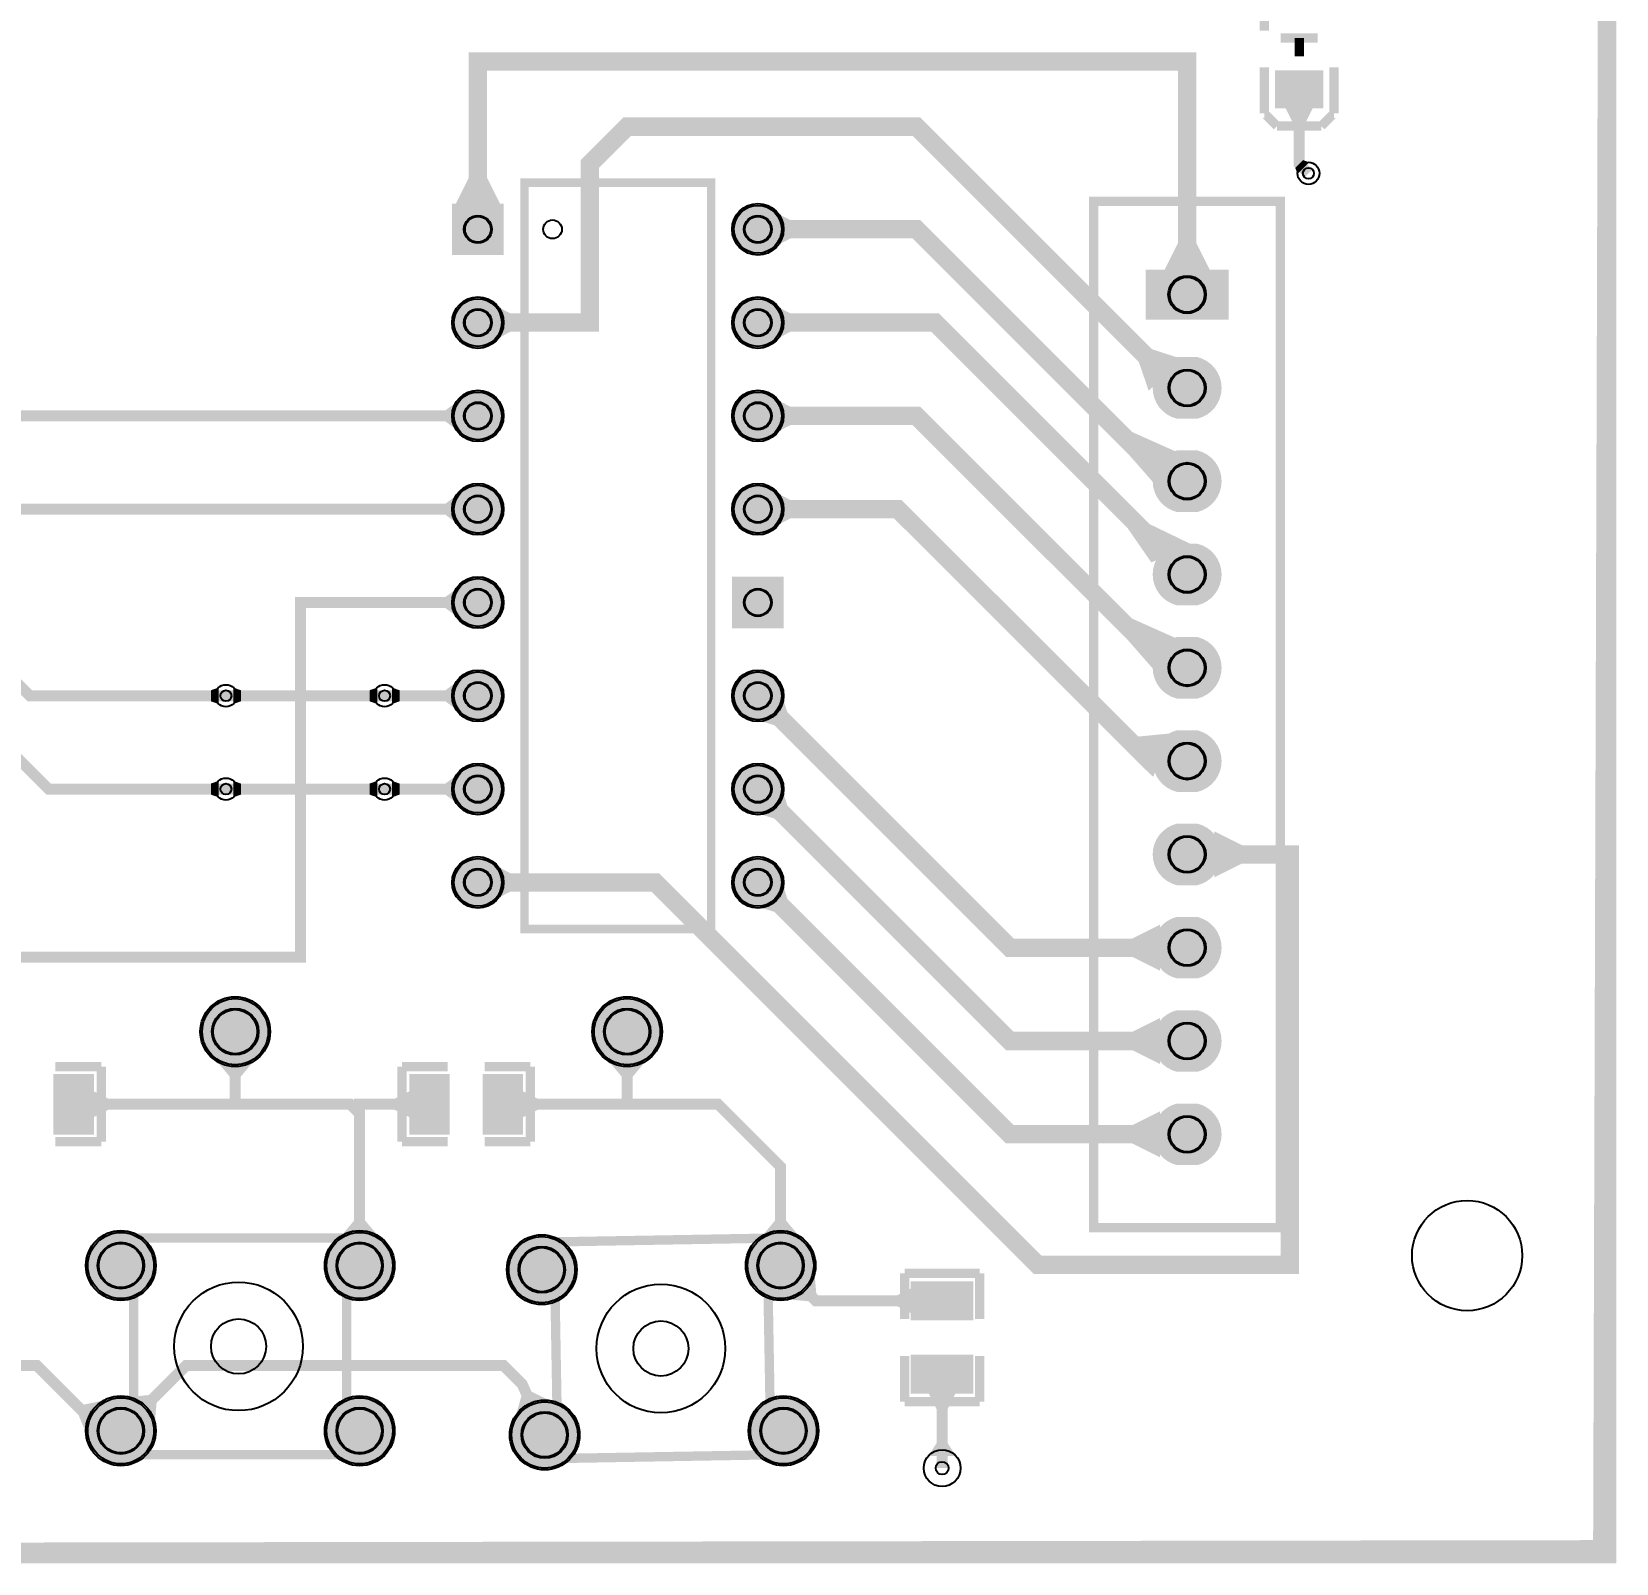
# Model space of a CAD drawing. Header units: millimetres. Extents: x 1 to 169, y 35 to 120.
# Drawn here: x 126.29 to 169.41, y 35.06 to 76.75 of the extents above; entities that cross this region are included whole.
import ezdxf

# ---------------------------------------------------------------- set-up
doc = ezdxf.new("R2010")
doc.units = ezdxf.units.MM
for name, color, linetype, true_color in [('BoardOutline', 7, 'Continuous', 0xff00ff), ('BottomLayer', 7, 'Continuous', 0x0000ff), ('BottomSolderLayer', 7, 'Continuous', 0xaa00ff), ('Document', 7, 'Continuous', 0xffffff), ('Hole', 7, 'Continuous', 0x000000), ('Multi-Layer', 7, 'Continuous', 0xc0c0c0), ('TopLayer', 7, 'Continuous', 0xff0000), ('TopPasterLayer', 7, 'Continuous', 0x808080), ('TopSilkLayer', 7, 'Continuous', 0xffff00), ('TopSolderLayer', 7, 'Continuous', 0x800080)]:
    doc.layers.add(name, color=color, linetype=linetype, true_color=true_color)

msp = doc.modelspace()

# ---------------------------------------------------------------- hatches: boundary and pattern name
at = {"layer": 'BottomLayer'}
for points in [[(131.77069342138688, 58.449116078232166), (131.77069342138688, 58.899118618237246), (131.98069342138686, 58.82411734823471), (131.98069342138686, 58.52411734823471)], [(135.69184150368304, 58.449116078232166), (135.69184150368304, 58.899118618237246), (135.48184150368306, 58.82411734823471), (135.48184150368306, 58.52411734823471)], [(131.77069342138688, 55.909110998222005), (131.77069342138688, 56.359113538227085), (131.98069342138686, 56.28411226822455), (131.98069342138686, 55.98411226822455)], [(135.69184150368304, 55.909110998222005), (135.69184150368304, 56.359113538227085), (135.48184150368306, 56.28411226822455), (135.48184150368306, 55.98411226822455)]]:
    msp.add_hatch(color=256, dxfattribs=at).paths.add_polyline_path(points)
at = {"layer": 'BottomSolderLayer'}
for points in [[(139.13139189156786, 72.07545700947483), (139.13139189156786, 70.6733364881122), (137.72927137020528, 70.6733364881122), (137.72927137020528, 72.07545700947483)], [(145.34949199898404, 71.3738887477775, 1), (146.75109220218445, 71.3738887477775, 1)], [(156.6031711691215, 68.9146126491946), (156.6031711691215, 70.27801396278676), (158.86518591647607, 70.27801396278676), (158.86518591647607, 68.9146126491946)], [(137.72947675895352, 68.83388366776734, 1), (139.13107696215394, 68.83388366776734, 1)], [(145.34949199898404, 68.83388366776734, 1), (146.75109220218445, 68.83388366776734, 1)], [(157.45488554952087, 66.21757683515368, -0.7853981633974483), (157.45488554952087, 67.89418338836678), (158.01374538774107, 67.89418338836678, -0.7853981633974483), (158.01374538774107, 66.21757683515368)], [(137.72947675895352, 66.29387858775718, 1), (139.13107696215394, 66.29387858775718, 1)], [(145.34949199898404, 66.29387858775718, 1), (146.75109220218445, 66.29387858775718, 1)], [(157.45488554952087, 63.67757175514352, -0.7853981633974483), (157.45488554952087, 65.35417830835662), (158.01374538774107, 65.35417830835662, -0.7853981633974483), (158.01374538774107, 63.67757175514352)], [(137.72947675895352, 63.75387350774702, 1), (139.13107696215394, 63.75387350774702, 1)], [(145.34949199898404, 63.75387350774702, 1), (146.75109220218445, 63.75387350774702, 1)], [(157.45488554952087, 61.13756667513336, -0.7853981633974483), (157.45488554952087, 62.81417322834646), (158.01374538774107, 62.81417322834646, -0.7853981633974483), (158.01374538774107, 61.13756667513336)], [(137.72947675895352, 61.21386842773686, 1), (139.13107696215394, 61.21386842773686, 1)], [(146.75140713159837, 61.91543668943419), (146.75140713159837, 60.513316168071555), (145.3492866102358, 60.513316168071555), (145.3492866102358, 61.91543668943419)], [(157.45488554952087, 58.597561595123196, -0.7853981633974483), (157.45488554952087, 60.2741681483363), (158.01374538774107, 60.2741681483363, -0.7853981633974483), (158.01374538774107, 58.597561595123196)], [(137.72947675895352, 58.67386334772671, 1), (139.13107696215394, 58.67386334772671, 1)], [(145.34949199898404, 58.67386334772671, 1), (146.75109220218445, 58.67386334772671, 1)], [(157.45488554952087, 56.057556515113035, -0.7853981633974483), (157.45488554952087, 57.73416306832614), (158.01374538774107, 57.73416306832614, -0.7853981633974483), (158.01374538774107, 56.057556515113035)], [(137.72947675895352, 56.13385826771655, 1), (139.13107696215394, 56.13385826771655, 1)], [(145.34949199898404, 56.13385826771655, 1), (146.75109220218445, 56.13385826771655, 1)], [(157.45488554952087, 53.51755143510288, -0.7853981633974483), (157.45488554952087, 55.194157988315986), (158.01374538774107, 55.194157988315986, -0.7853981633974483), (158.01374538774107, 53.51755143510288)], [(137.72947675895352, 53.59385318770639, 1), (139.13107696215394, 53.59385318770639, 1)], [(145.34949199898404, 53.59385318770639, 1), (146.75109220218445, 53.59385318770639, 1)], [(157.45488554952087, 50.97754635509272, -0.7853981633974483), (157.45488554952087, 52.654152908305825), (158.01374538774107, 52.654152908305825, -0.7853981633974483), (158.01374538774107, 50.97754635509272)], [(130.87546355092712, 49.530099060198125, 1), (132.77706375412754, 49.530099060198125, 1)], [(141.5434848869698, 49.530099060198125, 1), (143.4450850901702, 49.530099060198125, 1)], [(157.45488554952087, 48.43754127508256, -0.7853981633974483), (157.45488554952087, 50.114147828295664), (158.01374538774107, 50.114147828295664, -0.7853981633974483), (158.01374538774107, 48.43754127508256)], [(157.45488554952087, 45.8975361950724, -0.7853981633974483), (157.45488554952087, 47.5741427482855), (158.01374538774107, 47.5741427482855, -0.7853981633974483), (158.01374538774107, 45.8975361950724)], [(127.76294132588271, 43.16383032766066, 1), (129.66454152908312, 43.16383032766066, 1)], [(134.26281432562865, 43.16383032766066, 1), (136.16441452882907, 43.16383032766066, 1)], [(139.21963423926854, 43.04978409956821, 1), (141.12123444246896, 43.04978409956821, 1)], [(145.71849123698246, 43.16332232664466, 1), (147.62009144018288, 43.16332232664466, 1)], [(127.76294132588271, 38.663957327914666, 1), (129.66454152908312, 38.663957327914666, 1)], [(134.26281432562865, 38.663957327914666, 1), (136.16441452882907, 38.663957327914666, 1)], [(139.29812039624085, 38.55067310134621, 1), (141.19972059944126, 38.55067310134621, 1)], [(145.79697739395482, 38.663957327914666, 1), (147.69857759715524, 38.663957327914666, 1)]]:
    msp.add_hatch(color=256, dxfattribs=at).paths.add_polyline_path(points)
at = {"layer": 'Document'}
msp.add_hatch(color=256, dxfattribs=at).paths.add_polyline_path([(160.78232156464313, 74.68422656845314), (160.78232156464313, 75.68422656845314), (160.63233426466857, 75.68422656845314), (160.63233426466857, 74.68422656845314)])
at = {"layer": 'Multi-Layer'}
for points in [[(139.0805689611379, 72.0246380492761), (139.0805689611379, 70.72415544831091), (137.78008636017276, 70.72415544831091), (137.78008636017276, 72.0246380492761)], [(145.40029210058424, 71.3738887477775, 1), (146.70029210058425, 71.3738887477775, 1)], [(156.68516637033278, 68.9460756921514), (156.68516637033278, 70.24655829311659), (158.78321056642116, 70.24655829311659), (158.78321056642116, 68.9460756921514)], [(137.78027686055373, 68.83388366776734, 1), (139.08027686055374, 68.83388366776734, 1)], [(145.40029210058424, 68.83388366776734, 1), (146.70029210058425, 68.83388366776734, 1)], [(157.47181864363736, 66.26837693675388, -0.7853981633974483), (157.47181864363736, 67.84338328676658), (157.99681229362457, 67.84338328676658, -0.7853981633974483), (157.99681229362457, 66.26837693675388)], [(137.78027686055373, 66.29387858775718, 1), (139.08027686055374, 66.29387858775718, 1)], [(145.40029210058424, 66.29387858775718, 1), (146.70029210058425, 66.29387858775718, 1)], [(157.47181864363736, 63.72837185674372, -0.7853981633974483), (157.47181864363736, 65.30337820675642), (157.99681229362457, 65.30337820675642, -0.7853981633974483), (157.99681229362457, 63.72837185674372)], [(137.78027686055373, 63.75387350774702, 1), (139.08027686055374, 63.75387350774702, 1)], [(145.40029210058424, 63.75387350774702, 1), (146.70029210058425, 63.75387350774702, 1)], [(157.47181864363736, 61.18836677673356, -0.7853981633974483), (157.47181864363736, 62.76337312674626), (157.99681229362457, 62.76337312674626, -0.7853981633974483), (157.99681229362457, 61.18836677673356)], [(137.78027686055373, 61.21386842773686, 1), (139.08027686055374, 61.21386842773686, 1)], [(146.70058420116843, 61.86461772923547), (146.70058420116843, 60.564135128270266), (145.40010160020321, 60.564135128270266), (145.40010160020321, 61.86461772923547)], [(157.47181864363736, 58.6483616967234, -0.7853981633974483), (157.47181864363736, 60.2233680467361), (157.99681229362457, 60.2233680467361, -0.7853981633974483), (157.99681229362457, 58.6483616967234)], [(137.78027686055373, 58.67386334772671, 1), (139.08027686055374, 58.67386334772671, 1)], [(145.40029210058424, 58.67386334772671, 1), (146.70029210058425, 58.67386334772671, 1)], [(157.47181864363736, 56.10835661671324, -0.7853981633974483), (157.47181864363736, 57.68336296672594), (157.99681229362457, 57.68336296672594, -0.7853981633974483), (157.99681229362457, 56.10835661671324)], [(137.78027686055373, 56.13385826771655, 1), (139.08027686055374, 56.13385826771655, 1)], [(145.40029210058424, 56.13385826771655, 1), (146.70029210058425, 56.13385826771655, 1)], [(157.47181864363736, 53.568351536703084, -0.7853981633974483), (157.47181864363736, 55.14335788671578), (157.99681229362457, 55.14335788671578, -0.7853981633974483), (157.99681229362457, 53.568351536703084)], [(137.78027686055373, 53.59385318770639, 1), (139.08027686055374, 53.59385318770639, 1)], [(145.40029210058424, 53.59385318770639, 1), (146.70029210058425, 53.59385318770639, 1)], [(157.47181864363736, 51.02834645669292, -0.7853981633974483), (157.47181864363736, 52.60335280670562), (157.99681229362457, 52.60335280670562, -0.7853981633974483), (157.99681229362457, 51.02834645669292)], [(157.47181864363736, 48.48834137668276, -0.7853981633974483), (157.47181864363736, 50.06334772669546), (157.99681229362457, 50.06334772669546, -0.7853981633974483), (157.99681229362457, 48.48834137668276)], [(157.47181864363736, 45.9483362966726, -0.7853981633974483), (157.47181864363736, 47.5233426466853), (157.99681229362457, 47.5233426466853, -0.7853981633974483), (157.99681229362457, 45.9483362966726)], [(127.81374142748291, 43.16383032766066, 1), (129.61374142748292, 43.16383032766066, 1)], [(134.31361442722886, 43.16383032766066, 1), (136.11361442722887, 43.16383032766066, 1)], [(145.76929133858266, 43.16332232664466, 1), (147.56929133858267, 43.16332232664466, 1)], [(139.27043434086875, 43.04978409956821, 1), (141.07043434086876, 43.04978409956821, 1)], [(127.81374142748291, 38.663957327914666, 1), (129.61374142748292, 38.663957327914666, 1)], [(134.31361442722886, 38.663957327914666, 1), (136.11361442722887, 38.663957327914666, 1)], [(139.34892049784105, 38.55067310134621, 1), (141.14892049784106, 38.55067310134621, 1)], [(145.84777749555502, 38.663957327914666, 1), (147.64777749555503, 38.663957327914666, 1)]]:
    msp.add_hatch(color=256, dxfattribs=at).paths.add_polyline_path(points)
at = {"layer": 'TopLayer'}
for points in [[(161.40721361442726, 75.68409956819914), (161.40721361442726, 74.68409956819914), (160.15722631445263, 74.68409956819914), (160.15722631445263, 75.68409956819914)], [(161.15732283464573, 74.68409956819914), (160.40732283464567, 74.68409956819914), (160.6323215646432, 74.23409956819916), (160.9323215646431, 74.23409956819916)], [(161.0551079502159, 73.19755651511304), (160.73691135382276, 72.87935991871984), (160.6762560325121, 73.04608077216156), (160.8883870967742, 73.25821183642368)], [(137.80527813055627, 72.0246380492761), (139.05527813055627, 72.0246380492761), (138.68027686055373, 72.7746380492761), (138.18027686055373, 72.7746380492761)], [(146.48036576073153, 70.88651257302516), (146.48008636017275, 71.86151130302261), (146.93515621031244, 71.62414274828551), (146.9352984505969, 71.12414274828551)], [(157.1093167386335, 70.24655829311659), (158.3593167386335, 70.24655829311659), (157.98431546863097, 70.9965582931166), (157.48431546863097, 70.9965582931166)], [(138.86035052070108, 68.346507493015), (138.86007112014224, 69.32150622301245), (139.31514097028193, 69.08413766827535), (139.31528321056643, 68.58413766827535)], [(146.48036576073153, 68.346507493015), (146.48008636017275, 69.32150622301245), (146.93515621031244, 69.08413766827535), (146.9352984505969, 68.58413766827535)], [(156.68822199644407, 66.97755397510795), (157.58979679959364, 67.84338328676658), (156.78099314198633, 68.1090093980188), (156.41869189738387, 67.76420370840742)], [(138.0003429006858, 65.80637795275592), (138.0003429006858, 66.78137922275846), (137.54534163068328, 66.44387858775718), (137.54534163068328, 66.14387858775719)], [(146.48036576073153, 65.80650241300484), (146.48008636017275, 66.78150114300229), (146.93515621031244, 66.54413258826519), (146.9352984505969, 66.04413258826519)], [(157.47181864363736, 63.72837185674372), (157.47181864363736, 65.30337820675642), (156.24386842773688, 65.85212852425705), (156.1355651511303, 65.25332486664973)], [(138.0003429006858, 63.266372872745755), (138.0003429006858, 64.2413741427483), (137.54534163068328, 63.90387350774702), (137.54534163068328, 63.603873507747025)], [(146.48036576073153, 63.266497332994675), (146.48008636017275, 64.24149606299213), (146.93515621031244, 64.00412750825502), (146.9352984505969, 63.504127508255024)], [(156.75728219456445, 62.3069265938532), (157.92096520193044, 62.76337312674626), (156.71953517907033, 63.34445770891543), (156.10323342646686, 63.253652527305064)], [(138.0003429006858, 60.7263677927356), (138.0003429006858, 61.70136906273814), (137.54534163068328, 61.36386842773686), (137.54534163068328, 61.063868427736864)], [(157.47181864363736, 58.6483616967234), (157.47181864363736, 60.223368046736105), (156.24386842773688, 60.77211836423673), (156.1355651511303, 60.17331470662943)], [(138.00039116078236, 59.161407162814335), (138.00029464058932, 58.18640589281179), (137.54532639065278, 58.523952247904504), (137.54535687071373, 58.8239522479045)], [(131.37383286766575, 58.449116078232166), (131.37383286766575, 58.899118618237246), (131.16383286766577, 58.82411734823471), (131.16383286766577, 58.52411734823471)], [(136.08872491744987, 58.449136398272806), (136.0886817373635, 58.89913639827281), (136.29871729743465, 58.82407670815343), (136.29868935737878, 58.52407670815343)], [(146.00971805943615, 58.02513081026163), (146.69900685801375, 58.71469900939803), (146.85290322580644, 58.225059690119394), (146.4994208788418, 57.871435102870215)], [(157.22647447294898, 57.644168148336306), (156.81292608585218, 56.46455930911863), (156.2201600203201, 57.040713741427496), (156.40370840741687, 57.564272288544586)], [(138.00048260096523, 56.62148082296166), (138.00020320040645, 55.64648209296419), (137.5452984505969, 55.98411226822455), (137.54538481076966, 56.28411226822455)], [(131.37383286766575, 55.909110998222005), (131.37383286766575, 56.359113538227085), (131.16383286766577, 56.28411226822455), (131.16383286766577, 55.98411226822455)], [(136.08870205740416, 55.909110998222005), (136.08870205740416, 56.359113538227085), (136.29870205740414, 56.28411226822455), (136.29870205740414, 55.98411226822455)], [(146.00971805943615, 55.48512573025147), (146.69900685801375, 56.17469392938787), (146.85290322580644, 55.685054610109226), (146.4994208788418, 55.331430022860054)], [(158.4759105918212, 53.73085598171197), (158.4759105918212, 54.98085598171197), (159.2259105918212, 54.60585471170943), (159.2259105918212, 54.10585471170943)], [(138.86021082042166, 53.10635255270511), (138.86021082042166, 54.081353822707655), (139.31521209042418, 53.84385318770639), (139.31521209042418, 53.34385318770639)], [(146.00971805943615, 52.94512065024131), (146.69900685801375, 53.63468884937771), (146.85290322580644, 53.14504953009907), (146.4994208788418, 52.79142494284989)], [(156.99284988569983, 52.44094742189485), (156.9925908051816, 51.190947421894855), (156.24266954533917, 51.56610363220727), (156.24277114554232, 52.06610363220727)], [(156.99284988569983, 49.900942341884694), (156.9925908051816, 48.650942341884694), (156.24266954533917, 49.02609855219711), (156.24277114554232, 49.52609855219711)], [(132.5012623825248, 48.93480568961139), (131.15126492252986, 48.93480568961139), (131.67626365252735, 48.304805689611385), (131.9762636525273, 48.304805689611385)], [(143.16928371856747, 48.93480568961139), (141.81928625857253, 48.93480568961139), (142.34428498857002, 48.304805689611385), (142.64428498856998, 48.304805689611385)], [(127.92743205486411, 46.77917195834392), (126.92743205486411, 46.77917195834392), (126.92743205486411, 48.32918465836933), (127.92743205486411, 48.32918465836933)], [(137.6114554229109, 46.77917195834392), (136.6114554229109, 46.77917195834392), (136.6114554229109, 48.32918465836933), (137.6114554229109, 48.32918465836933)], [(139.6114554229109, 46.77917195834392), (138.61145542291084, 46.77917195834392), (138.61145542291084, 48.32918465836933), (139.6114554229109, 48.32918465836933)], [(127.92742443484892, 47.92917957835917), (127.92742443484892, 47.17917957835917), (128.3774244348489, 47.40417830835663), (128.3774244348489, 47.704178308356624)], [(136.61147066294134, 47.17917957835917), (136.61147066294134, 47.92917957835917), (136.16147066294135, 47.704178308356624), (136.16147066294135, 47.40417830835663)], [(139.61144780289564, 47.92917957835917), (139.61144780289564, 47.17917957835917), (140.06144780289563, 47.40417830835663), (140.06144780289563, 47.704178308356624)], [(156.99284988569983, 47.36093726187453), (156.9925908051816, 46.11093726187453), (156.24266954533917, 46.48609347218695), (156.24277114554232, 46.98609347218695)], [(135.88787655575314, 43.75997713995429), (134.53787655575312, 43.75827025654052), (135.06208026416053, 44.3889331978664), (135.36208026416054, 44.389314198628405)], [(147.3434340868682, 43.75958851917704), (145.99343662687326, 43.75764287528576), (146.5175260350521, 44.388399796799604), (146.8175260350521, 44.388831597663206)], [(146.61243332486666, 42.26512065024131), (147.56755905511815, 43.219182118364245), (147.6413487426975, 42.40243332486666), (147.42909829819664, 42.19041910083821)], [(151.8404368808738, 42.70416560833122), (151.8404368808738, 41.70416560833122), (150.29042418084842, 41.70416560833122), (150.29042418084842, 42.70416560833122)], [(150.29041402082808, 41.82911607823216), (150.29041402082808, 42.57911607823216), (149.8404140208281, 42.354114808229625), (149.8404140208281, 42.05411480822963)], [(151.8404368808738, 40.70416560833122), (151.8404368808738, 39.70416560833122), (150.29042418084842, 39.70416560833122), (150.29042418084842, 40.70416560833122)], [(140.62465074930148, 39.36849377698756), (139.39055626111255, 38.82122174244349), (139.61508763017528, 39.60996189992381), (139.889331978664, 39.73157734315469)], [(151.43926085852175, 39.70416560833122), (150.68926085852175, 39.70416560833122), (150.91425958851917, 39.25416560833122), (151.21425958851918, 39.25416560833122)], [(128.50421640843282, 39.539230378460765), (127.87151638303274, 38.346675133350274), (127.55780797561593, 39.09961391922784), (127.70487426974856, 39.376812293624596)], [(128.65722123444252, 39.56218186436374), (129.61197612395225, 38.60774955549912), (129.68608331216663, 39.42447040894083), (129.4739166878334, 39.63656591313183)], [(151.43991363982732, 37.979626619253246), (150.68991363982732, 37.97822707645416), (150.91425958851917, 38.32864617729236), (151.21425958851918, 38.329207518415046)]]:
    msp.add_hatch(color=256, dxfattribs=at).paths.add_polyline_path(points)
at = {"layer": 'TopPasterLayer'}
for points in [[(161.40721361442726, 75.68409956819914), (161.40721361442726, 74.68409956819914), (160.15722631445263, 74.68409956819914), (160.15722631445263, 75.68409956819914)], [(127.92743205486411, 46.77917195834392), (126.92743205486411, 46.77917195834392), (126.92743205486411, 48.32918465836933), (127.92743205486411, 48.32918465836933)], [(137.6114554229109, 46.77917195834392), (136.6114554229109, 46.77917195834392), (136.6114554229109, 48.32918465836933), (137.6114554229109, 48.32918465836933)], [(139.6114554229109, 46.77917195834392), (138.61145542291084, 46.77917195834392), (138.61145542291084, 48.32918465836933), (139.6114554229109, 48.32918465836933)], [(151.8404368808738, 42.70416560833122), (151.8404368808738, 41.70416560833122), (150.29042418084842, 41.70416560833122), (150.29042418084842, 42.70416560833122)], [(151.8404368808738, 40.70416560833122), (151.8404368808738, 39.70416560833122), (150.29042418084842, 39.70416560833122), (150.29042418084842, 40.70416560833122)]]:
    msp.add_hatch(color=256, dxfattribs=at).paths.add_polyline_path(points)
at = {"layer": 'TopSolderLayer'}
for points in [[(161.43895819404545, 75.70441733789002), (161.43895819404545, 74.6637776695097), (160.12547141223317, 74.6637776695097), (160.12547141223317, 75.70441733789002)], [(139.13139189156786, 72.07545700947483), (139.13139189156786, 70.6733364881122), (137.72927137020528, 70.6733364881122), (137.72927137020528, 72.07545700947483)], [(145.34949199898404, 71.3738887477775, 1), (146.75109220218445, 71.3738887477775, 1)], [(156.6031711691215, 68.9146126491946), (156.6031711691215, 70.27801396278676), (158.86518591647607, 70.27801396278676), (158.86518591647607, 68.9146126491946)], [(137.72947675895352, 68.83388366776734, 1), (139.13107696215394, 68.83388366776734, 1)], [(145.34949199898404, 68.83388366776734, 1), (146.75109220218445, 68.83388366776734, 1)], [(157.45488554952087, 66.21757683515368, -0.7853981633974483), (157.45488554952087, 67.89418338836678), (158.01374538774107, 67.89418338836678, -0.7853981633974483), (158.01374538774107, 66.21757683515368)], [(137.72947675895352, 66.29387858775718, 1), (139.13107696215394, 66.29387858775718, 1)], [(145.34949199898404, 66.29387858775718, 1), (146.75109220218445, 66.29387858775718, 1)], [(157.45488554952087, 63.67757175514352, -0.7853981633974483), (157.45488554952087, 65.35417830835662), (158.01374538774107, 65.35417830835662, -0.7853981633974483), (158.01374538774107, 63.67757175514352)], [(137.72947675895352, 63.75387350774702, 1), (139.13107696215394, 63.75387350774702, 1)], [(145.34949199898404, 63.75387350774702, 1), (146.75109220218445, 63.75387350774702, 1)], [(157.45488554952087, 61.13756667513336, -0.7853981633974483), (157.45488554952087, 62.81417322834646), (158.01374538774107, 62.81417322834646, -0.7853981633974483), (158.01374538774107, 61.13756667513336)], [(137.72947675895352, 61.21386842773686, 1), (139.13107696215394, 61.21386842773686, 1)], [(146.75140713159837, 61.91543668943419), (146.75140713159837, 60.513316168071555), (145.3492866102358, 60.513316168071555), (145.3492866102358, 61.91543668943419)], [(157.45488554952087, 58.597561595123196, -0.7853981633974483), (157.45488554952087, 60.2741681483363), (158.01374538774107, 60.2741681483363, -0.7853981633974483), (158.01374538774107, 58.597561595123196)], [(137.72947675895352, 58.67386334772671, 1), (139.13107696215394, 58.67386334772671, 1)], [(145.34949199898404, 58.67386334772671, 1), (146.75109220218445, 58.67386334772671, 1)], [(157.45488554952087, 56.057556515113035, -0.7853981633974483), (157.45488554952087, 57.73416306832614), (158.01374538774107, 57.73416306832614, -0.7853981633974483), (158.01374538774107, 56.057556515113035)], [(137.72947675895352, 56.13385826771655, 1), (139.13107696215394, 56.13385826771655, 1)], [(145.34949199898404, 56.13385826771655, 1), (146.75109220218445, 56.13385826771655, 1)], [(157.45488554952087, 53.51755143510288, -0.7853981633974483), (157.45488554952087, 55.194157988315986), (158.01374538774107, 55.194157988315986, -0.7853981633974483), (158.01374538774107, 53.51755143510288)], [(137.72947675895352, 53.59385318770639, 1), (139.13107696215394, 53.59385318770639, 1)], [(145.34949199898404, 53.59385318770639, 1), (146.75109220218445, 53.59385318770639, 1)], [(157.45488554952087, 50.97754635509272, -0.7853981633974483), (157.45488554952087, 52.654152908305825), (158.01374538774107, 52.654152908305825, -0.7853981633974483), (158.01374538774107, 50.97754635509272)], [(130.87546355092712, 49.530099060198125, 1), (132.77706375412754, 49.530099060198125, 1)], [(141.5434848869698, 49.530099060198125, 1), (143.4450850901702, 49.530099060198125, 1)], [(157.45488554952087, 48.43754127508256, -0.7853981633974483), (157.45488554952087, 50.114147828295664), (158.01374538774107, 50.114147828295664, -0.7853981633974483), (158.01374538774107, 48.43754127508256)], [(127.97822699516368, 46.72836852689962), (126.87662679196322, 46.72836852689962), (126.87662679196322, 48.379981430125426), (127.97822699516368, 48.379981430125426)], [(137.6622503632104, 46.72836852689962), (136.56065016001, 46.72836852689962), (136.56065016001, 48.379981430125426), (137.6622503632104, 48.379981430125426)], [(139.66225036321046, 46.72836852689962), (138.56065016001, 46.72836852689962), (138.56065016001, 48.379981430125426), (139.66225036321046, 48.379981430125426)], [(157.45488554952087, 45.8975361950724, -0.7853981633974483), (157.45488554952087, 47.5741427482855), (158.01374538774107, 47.5741427482855, -0.7853981633974483), (158.01374538774107, 45.8975361950724)], [(127.76294132588271, 43.16383032766066, 1), (129.66454152908312, 43.16383032766066, 1)], [(134.26281432562865, 43.16383032766066, 1), (136.16441452882907, 43.16383032766066, 1)], [(139.21963423926854, 43.04978409956821, 1), (141.12123444246896, 43.04978409956821, 1)], [(145.71849123698246, 43.16332232664466, 1), (147.62009144018288, 43.16332232664466, 1)], [(151.9191673609154, 42.736936269048215), (151.9191673609154, 41.671388287926035), (150.21167305560428, 41.671388287926035), (150.21167305560428, 42.736936269048215)], [(151.9191673609154, 40.736936269048215), (151.9191673609154, 39.671388287926035), (150.21167305560428, 39.671388287926035), (150.21167305560428, 40.736936269048215)], [(127.76294132588271, 38.663957327914666, 1), (129.66454152908312, 38.663957327914666, 1)], [(134.26281432562865, 38.663957327914666, 1), (136.16441452882907, 38.663957327914666, 1)], [(139.29812039624085, 38.55067310134621, 1), (141.19972059944126, 38.55067310134621, 1)], [(145.79697739395482, 38.663957327914666, 1), (147.69857759715524, 38.663957327914666, 1)]]:
    msp.add_hatch(color=256, dxfattribs=at).paths.add_polyline_path(points)

# ---------------------------------------------------------------- linework, layer by layer
at = {"layer": 'BoardOutline', "const_width": 0.25400050800101603}
msp.add_lwpolyline([(168.91033782067566, 35.56007112014225), (1.7780035560071212, 35.306070612141234), (1.7780035560071212, 118.61823723647449), (84.83616967233937, 118.61823723647449), (169.16433832867668, 118.36423672847347), (168.91033782067566, 35.56007112014225)], close=True, dxfattribs=at)
at = {"layer": 'BottomLayer', "const_width": 0.30000000000000004}
for points in [[(131.57226314452632, 58.6741173482347), (135.8902717805436, 58.6741173482347)], [(131.57226314452632, 56.13411226822454), (135.8902717805436, 56.13411226822454)]]:
    msp.add_lwpolyline(points, dxfattribs=at)
at = {"layer": 'BottomSolderLayer'}
for centre, radius in [((146.05029210058424, 71.3738887477775), 0.7008001016002033), ((138.4303276606553, 71.37439674879352), 0.3779152967735216), ((146.05034290068582, 71.37414274828551), 0.3779152967735216), ((157.73411226822455, 69.5964185928372), 0.5121299974609875), ((138.43027686055373, 68.83388366776734), 0.7008001016002033), ((146.05029210058424, 68.83388366776734), 0.7008001016002033), ((138.4303276606553, 68.83413766827535), 0.3779152967735216), ((146.05034290068582, 68.83413766827535), 0.3779152967735216), ((157.73436626873254, 67.05615951231903), 0.5056479672242018), ((138.43027686055373, 66.29387858775718), 0.7008001016002033), ((146.05029210058424, 66.29387858775718), 0.7008001016002033), ((138.4303276606553, 66.29413258826519), 0.3779152967735216), ((146.05034290068582, 66.29413258826519), 0.3779152967735216), ((157.73436626873254, 64.51615443230888), 0.5056479672242018), ((138.43027686055373, 63.75387350774702), 0.7008001016002033), ((146.05029210058424, 63.75387350774702), 0.7008001016002033), ((138.4303276606553, 63.754127508255024), 0.3779152967735216), ((146.05034290068582, 63.754127508255024), 0.3779152967735216), ((157.73436626873254, 61.97614935229872), 0.5056479672242018), ((138.43027686055373, 61.21386842773686), 0.7008001016002033), ((138.4303276606553, 61.21412242824486), 0.3779152967735216), ((146.05034290068582, 61.21437642875287), 0.3779152967735216), ((157.73436626873254, 59.43614427228856), 0.5056479672242018), ((138.43027686055373, 58.67386334772671), 0.7008001016002033), ((146.05029210058424, 58.67386334772671), 0.7008001016002033), ((138.4303276606553, 58.6741173482347), 0.3779152967735216), ((146.05034290068582, 58.6741173482347), 0.3779152967735216), ((157.73436626873254, 56.8961391922784), 0.5056479672242018), ((138.43027686055373, 56.13385826771655), 0.7008001016002033), ((138.4303276606553, 56.13411226822454), 0.3779152967735216), ((146.05029210058424, 56.13385826771655), 0.7008001016002033), ((146.05034290068582, 56.13411226822454), 0.3779152967735216), ((157.73436626873254, 54.356134112268236), 0.5056479672242018), ((138.43027686055373, 53.59385318770639), 0.7008001016002033), ((138.4303276606553, 53.59410718821439), 0.3779152967735216), ((146.05029210058424, 53.59385318770639), 0.7008001016002033), ((146.05034290068582, 53.59410718821439), 0.3779152967735216), ((157.73436626873254, 51.816129032258075), 0.5056479672242018), ((131.82626365252733, 49.530099060198125), 0.9508001016002032), ((142.49428498857, 49.530099060198125), 0.9508001016002032), ((131.8260858521717, 49.53027686055373), 0.633813066909288), ((142.49413258826516, 49.53020066040133), 0.633813066909288), ((157.73436626873254, 49.276123952247914), 0.5056479672242018), ((157.73436626873254, 46.73611887223775), 0.5056479672242018), ((128.71374142748292, 43.16383032766066), 0.9508001016002032), ((135.21361442722886, 43.16383032766066), 0.9508001016002032), ((140.17043434086875, 43.04978409956821), 0.9508001016002032), ((146.66929133858267, 43.16332232664466), 0.9508001016002032), ((128.7135636271273, 43.16400812801626), 0.633813066909288), ((135.2134366268733, 43.16400812801626), 0.633813066909288), ((140.17025654051312, 43.04996189992381), 0.633813066909288), ((146.66913893827794, 43.16342392684786), 0.633813066909288), ((128.71374142748292, 38.663957327914666), 0.9508001016002032), ((128.7135636271273, 38.66413512827026), 0.633813066909288), ((135.21361442722886, 38.663957327914666), 0.9508001016002032), ((135.2134366268733, 38.66413512827026), 0.633813066909288), ((140.24892049784106, 38.55067310134621), 0.9508001016002032), ((146.74777749555503, 38.663957327914666), 0.9508001016002032), ((146.74767589535182, 38.66423672847346), 0.633813066909288), ((140.248793497587, 38.55077470154941), 0.633813066909288)]:
    msp.add_circle(centre, radius, dxfattribs=at)
at = {"layer": 'Hole'}
for centre, radius in [((161.0363220726442, 72.8981457962916), 0.15001270002540007), ((131.57226314452632, 58.6741173482347), 0.15001270002540007), ((135.8902717805436, 58.6741173482347), 0.15001270002540007), ((131.57226314452632, 56.13411226822454), 0.15001270002540007), ((135.8902717805436, 56.13411226822454), 0.15001270002540007), ((151.06553213106426, 37.6482092964186), 0.17500635001270004)]:
    msp.add_circle(centre, radius, dxfattribs=at)
at = {"layer": 'Multi-Layer'}
for centre, radius in [((161.0363220726442, 72.8981457962916), 0.30000000000000004), ((146.05029210058424, 71.3738887477775), 0.6500000000000001), ((138.4303276606553, 71.37439674879352), 0.3505207010414021), ((146.05034290068582, 71.37414274828551), 0.3505207010414021), ((157.73411226822455, 69.5964185928372), 0.4750063500127001), ((138.43027686055373, 68.83388366776734), 0.6500000000000001), ((146.05029210058424, 68.83388366776734), 0.6500000000000001), ((138.4303276606553, 68.83413766827535), 0.3505207010414021), ((146.05034290068582, 68.83413766827535), 0.3505207010414021), ((157.73436626873254, 67.05615951231903), 0.4750063500127001), ((138.43027686055373, 66.29387858775718), 0.6500000000000001), ((146.05029210058424, 66.29387858775718), 0.6500000000000001), ((138.4303276606553, 66.29413258826519), 0.3505207010414021), ((146.05034290068582, 66.29413258826519), 0.3505207010414021), ((157.73436626873254, 64.51615443230888), 0.4750063500127001), ((138.43027686055373, 63.75387350774702), 0.6500000000000001), ((146.05029210058424, 63.75387350774702), 0.6500000000000001), ((138.4303276606553, 63.754127508255024), 0.3505207010414021), ((146.05034290068582, 63.754127508255024), 0.3505207010414021), ((157.73436626873254, 61.97614935229872), 0.4750063500127001), ((138.43027686055373, 61.21386842773686), 0.6500000000000001), ((138.4303276606553, 61.21412242824486), 0.3505207010414021), ((146.05034290068582, 61.21437642875287), 0.3505207010414021), ((157.73436626873254, 59.43614427228856), 0.4750063500127001), ((138.43027686055373, 58.67386334772671), 0.6500000000000001), ((146.05029210058424, 58.67386334772671), 0.6500000000000001), ((131.57226314452632, 58.6741173482347), 0.30000000000000004), ((135.8902717805436, 58.6741173482347), 0.30000000000000004), ((138.4303276606553, 58.6741173482347), 0.3505207010414021), ((146.05034290068582, 58.6741173482347), 0.3505207010414021), ((157.73436626873254, 56.8961391922784), 0.4750063500127001), ((138.43027686055373, 56.13385826771655), 0.6500000000000001), ((146.05029210058424, 56.13385826771655), 0.6500000000000001), ((131.57226314452632, 56.13411226822454), 0.30000000000000004), ((135.8902717805436, 56.13411226822454), 0.30000000000000004), ((138.4303276606553, 56.13411226822454), 0.3505207010414021), ((146.05034290068582, 56.13411226822454), 0.3505207010414021), ((157.73436626873254, 54.356134112268236), 0.4750063500127001), ((138.43027686055373, 53.59385318770639), 0.6500000000000001), ((138.4303276606553, 53.59410718821439), 0.3505207010414021), ((146.05029210058424, 53.59385318770639), 0.6500000000000001), ((146.05034290068582, 53.59410718821439), 0.3505207010414021), ((157.73436626873254, 51.816129032258075), 0.4750063500127001), ((131.82626365252733, 49.530099060198125), 0.9000000000000001), ((131.8260858521717, 49.53027686055373), 0.5999491998983999), ((142.49428498857, 49.530099060198125), 0.9000000000000001), ((142.49413258826516, 49.53020066040133), 0.5999491998983999), ((157.73436626873254, 49.276123952247914), 0.4750063500127001), ((157.73436626873254, 46.73611887223775), 0.4750063500127001), ((165.35433070866142, 43.43383286766574), 1.5000000000000002), ((128.71374142748292, 43.16383032766066), 0.9000000000000001), ((135.21361442722886, 43.16383032766066), 0.9000000000000001), ((146.66929133858267, 43.16332232664466), 0.9000000000000001), ((128.7135636271273, 43.16400812801626), 0.5999491998983999), ((135.2134366268733, 43.16400812801626), 0.5999491998983999), ((140.17043434086875, 43.04978409956821), 0.9000000000000001), ((140.17025654051312, 43.04996189992381), 0.5999491998983999), ((146.66913893827794, 43.16342392684786), 0.5999491998983999), ((128.71374142748292, 38.663957327914666), 0.9000000000000001), ((128.7135636271273, 38.66413512827026), 0.5999491998983999), ((135.21361442722886, 38.663957327914666), 0.9000000000000001), ((135.2134366268733, 38.66413512827026), 0.5999491998983999), ((140.24892049784106, 38.55067310134621), 0.9000000000000001), ((146.74777749555503, 38.663957327914666), 0.9000000000000001), ((146.74767589535182, 38.66423672847346), 0.5999491998983999), ((140.248793497587, 38.55077470154941), 0.5999491998983999), ((151.06553213106426, 37.6482092964186), 0.5)]:
    msp.add_circle(centre, radius, dxfattribs=at)
at = {"layer": 'TopLayer'}
for points, const_width in [([(157.73431546863097, 69.5963931927864), (157.73431546863097, 75.94615189230379), (138.43027686055373, 75.94615189230379), (138.43027686055373, 71.37439674879352)], 0.5), ([(138.43027686055373, 66.29387858775718), (123.44424688849378, 66.29387858775718), (122.93624587249175, 66.80213360426723), (122.93624587249175, 71.62814325628652), (119.63423926847858, 74.93014986029974), (104.64820929641863, 74.93014986029974), (102.83718567437134, 73.11988823977649), (102.83718567437134, 72.06019812039625)], 0.30000000000000004), ([(160.78232156464313, 75.18415036830075), (160.78232156464313, 73.15214630429261), (161.0363220726442, 72.8981457962916)], 0.30000000000000004), ([(157.73431546863097, 67.05613411226824), (157.48031496062995, 67.05613411226824), (150.36830073660147, 74.16814833629668), (142.49428498857, 74.16814833629668), (141.47828295656595, 73.15214630429261), (141.47828295656595, 68.83413766827535), (138.43027686055373, 68.83413766827535)], 0.5), ([(138.43027686055373, 63.75387350774702), (123.44424688849378, 63.75387350774702), (121.9202438404877, 65.27802895605792), (121.9202438404877, 71.37414274828551), (119.63423926847858, 73.66014732029466), (104.39420878841761, 73.66014732029466), (103.63728727457456, 72.90424180848362), (103.63728727457456, 72.06019812039625)], 0.30000000000000004), ([(131.57226314452632, 58.6741173482347), (126.23825247650498, 58.6741173482347), (120.90424180848365, 64.00812801625604), (120.90424180848365, 70.86614173228348), (119.1262382524765, 72.64414528829059), (108.45821691643383, 72.64414528829059), (106.42113284226573, 70.61823723647449), (105.08001016002035, 70.61823723647449)], 0.30000000000000004), ([(131.57226314452632, 56.13411226822454), (126.74625349250701, 56.13411226822454), (119.38023876047757, 63.50012700025401), (119.38023876047757, 70.78816357632716), (118.87223774447548, 71.37414274828551), (118.62331724663451, 71.62814325628652), (108.71221742443484, 71.62814325628652), (106.93421386842775, 69.85013970027941), (105.08001016002035, 69.81813563627128)], 0.30000000000000004), ([(157.73431546863097, 64.51612903225808), (157.22631445262894, 64.51612903225808), (150.36830073660147, 71.37414274828551), (146.05029210058424, 71.37414274828551)], 0.5), ([(157.73431546863097, 61.97612395224792), (150.87630175260355, 68.83413766827535), (146.05029210058424, 68.83413766827535)], 0.5), ([(157.73431546863097, 59.436118872237756), (157.22631445262894, 59.436118872237756), (150.36830073660147, 66.29413258826519), (146.05029210058424, 66.29413258826519)], 0.5), ([(157.73431546863097, 56.896113792227595), (156.71831343662691, 56.896113792227595), (149.86029972059944, 63.754127508255024), (146.05029210058424, 63.754127508255024)], 0.5), ([(117.2999745999492, 47.554178308356626), (117.2999745999492, 51.56210312420626), (133.60426720853442, 51.56210312420626), (133.60426720853442, 61.21386842773686), (138.43027686055373, 61.21386842773686)], 0.30000000000000004), ([(135.8902717805436, 58.6741173482347), (138.43027686055373, 58.67386334772671)], 0.30000000000000004), ([(157.73431546863097, 51.81610363220727), (152.90830581661166, 51.81610363220727), (146.05029210058424, 58.6741173482347)], 0.5), ([(135.8902717805436, 56.13411226822454), (138.43002286004574, 56.13411226822454)], 0.30000000000000004), ([(157.73431546863097, 49.27609855219711), (152.90830581661166, 49.27609855219711), (146.05029210058424, 56.13411226822454)], 0.5), ([(157.73431546863097, 54.35585471170943), (160.5283210566421, 54.35585471170943), (160.5283210566421, 43.18008636017273), (153.6703073406147, 43.18008636017273), (143.25628651257304, 53.59385318770639), (138.43027686055373, 53.59385318770639)], 0.5), ([(146.05029210058424, 53.59410718821439), (152.90830581661166, 46.73609347218695), (157.73431546863097, 46.73609347218695)], 0.5), ([(131.82626365252733, 49.530099060198125), (131.82626365252733, 47.554178308356626)], 0.30000000000000004), ([(142.49428498857, 49.530099060198125), (142.49428498857, 47.554178308356626)], 0.30000000000000004), ([(135.21209042418084, 47.30017780035561), (134.95808991617983, 47.554178308356626), (127.42697485394976, 47.554178308356626)], 0.30000000000000004), ([(135.21209042418084, 43.164033528067066), (135.21209042418084, 47.554178308356626), (137.10947421894846, 47.554178308356626)], 0.30000000000000004), ([(146.6675133350267, 43.16327152654306), (146.6675133350267, 45.85440690881383), (144.96824993649992, 47.554178308356626), (139.11099822199648, 47.554178308356626)], 0.30000000000000004), ([(146.6675133350267, 43.16327152654306), (147.62763525527052, 42.204114808229626), (151.0642621285243, 42.204114808229626)], 0.30000000000000004), ([(128.71363982727965, 38.66416052832106), (128.20538481076963, 38.66416052832106), (126.42738125476254, 40.442164084328176), (119.56936753873512, 40.442164084328176), (119.56936753873512, 40.33779527559056), (117.89578359156721, 38.66416052832106)], 0.30000000000000004), ([(140.2488188976378, 38.55085090170181), (139.63540767081534, 39.93416306832614), (139.1274066548133, 40.442164084328176), (130.4916433832868, 40.442164084328176), (128.71363982727965, 38.66416052832106)], 0.30000000000000004), ([(151.0642621285243, 37.648158496317), (151.0642621285243, 40.204114808229626)], 0.30000000000000004)]:
    msp.add_lwpolyline(points, dxfattribs=dict(at, const_width=const_width))
at = {"layer": 'TopSilkLayer'}
for points, const_width in [([(169.16433832867668, 118.61823723647449), (169.16433832867668, 118.61823723647449), (1.524003048006108, 118.87223774447551), (1.524003048006108, 35.306070612141234), (169.16433832867668, 35.306070612141234), (169.16433832867668, 118.61823723647449)], 0.5), ([(139.70033020066043, 72.64439928879858), (139.70033020066043, 52.32435864871731), (144.78034036068075, 52.32435864871731), (144.78034036068075, 72.64439928879858), (139.70033020066043, 72.64439928879858)], 0.22860045720091443), ([(160.2741935483871, 44.19626619253239), (155.19418338836678, 44.19626619253239), (155.19418338836678, 72.13632207264416), (160.2741935483871, 72.13632207264416), (160.2741935483871, 44.19626619253239)], 0.25400050800101603), ([(129.06149352298704, 43.914351028702065), (129.06149352298704, 38.01645923291847), (134.86032512065023, 38.01645923291847), (134.86032512065023, 43.914351028702065), (129.06149352298704, 43.914351028702065)], 0.25400050800101603), ([(140.50502921005844, 43.80627381254763), (140.60797561595123, 37.90927101854204), (146.40591821183645, 38.01049022098045), (146.3029972059944, 43.90749301498604), (140.50502921005844, 43.80627381254763)], 0.25400050800101603)]:
    msp.add_lwpolyline(points, close=True, dxfattribs=dict(at, const_width=const_width))
at = {"layer": 'TopSilkLayer', "const_width": 0.25400050800101603}
for points in [[(159.83230886461777, 76.78415036830074), (159.82232664465332, 78.26423672847346)], [(160.28232156464318, 76.58422656845315), (161.28232156464313, 76.58422656845315)], [(160.78737617475238, 76.58422656845315), (160.78737617475238, 76.08422656845315)], [(159.83230886461777, 75.78415036830074), (159.83230886461777, 74.53411226822455)], [(161.73233426466854, 75.78415036830074), (161.73233426466854, 74.53411226822455)], [(159.83230886461777, 74.53411226822455), (159.83235966471935, 74.53411226822455), (160.18229616459237, 74.18417576835154)], [(161.73233426466854, 74.53411226822455), (161.73228346456696, 74.53411226822455), (161.38234696469394, 74.18417576835154)], [(160.18229616459237, 74.18417576835154), (161.38234696469394, 74.18417576835154)], [(126.92743205486411, 48.5741427482855), (128.17744475488954, 48.5741427482855)], [(128.17747015494032, 46.53421386842774), (128.17744475488954, 48.5741427482855)], [(137.6114554229109, 48.5741427482855), (136.36144272288547, 48.5741427482855)], [(136.36144272288547, 46.53421386842774), (136.36144272288547, 48.5741427482855)], [(138.61145542291084, 48.5741427482855), (139.86146812293632, 48.5741427482855)], [(139.8614935229871, 46.53421386842774), (139.86146812293632, 48.5741427482855)], [(126.92743205486411, 46.53421386842774), (128.17744475488954, 46.53421386842774)], [(137.6114554229109, 46.53421386842774), (136.36144272288547, 46.53421386842774)], [(138.61145542291084, 46.53421386842774), (139.86146812293632, 46.53421386842774)], [(152.08539497078996, 42.95420370840743), (150.0454660909322, 42.954178308356624)], [(150.0454660909322, 41.70416560833122), (150.0454660909322, 42.954178308356624)], [(152.08539497078996, 41.70416560833122), (152.08539497078996, 42.954178308356624)], [(150.0454660909322, 40.70416560833122), (150.0454660909322, 39.45415290830582)], [(152.08539497078996, 40.70416560833122), (152.08539497078996, 39.45415290830582)], [(152.08539497078996, 39.45415290830582), (150.0454660909322, 39.45415290830582)]]:
    msp.add_lwpolyline(points, dxfattribs=at)
at = {"layer": 'TopSilkLayer'}
for centre, radius in [((140.4622809245619, 71.3738887477775), 0.25400050800101603), ((131.9179578359157, 40.962153924307856), 1.7500635001270004), ((143.41249682499367, 40.904241808483626), 1.7500635001270004), ((131.9179578359157, 40.962153924307856), 0.7493014986029973), ((143.41249682499367, 40.904241808483626), 0.7493014986029973)]:
    msp.add_circle(centre, radius, dxfattribs=at)
at = {"layer": 'TopSolderLayer'}
for centre, radius in [((146.05029210058424, 71.3738887477775), 0.7008001016002033), ((138.4303276606553, 71.37439674879352), 0.3779152967735216), ((146.05034290068582, 71.37414274828551), 0.3779152967735216), ((157.73411226822455, 69.5964185928372), 0.5121299974609875), ((138.43027686055373, 68.83388366776734), 0.7008001016002033), ((146.05029210058424, 68.83388366776734), 0.7008001016002033), ((138.4303276606553, 68.83413766827535), 0.3779152967735216), ((146.05034290068582, 68.83413766827535), 0.3779152967735216), ((157.73436626873254, 67.05615951231903), 0.5056479672242018), ((138.43027686055373, 66.29387858775718), 0.7008001016002033), ((146.05029210058424, 66.29387858775718), 0.7008001016002033), ((138.4303276606553, 66.29413258826519), 0.3779152967735216), ((146.05034290068582, 66.29413258826519), 0.3779152967735216), ((157.73436626873254, 64.51615443230888), 0.5056479672242018), ((138.43027686055373, 63.75387350774702), 0.7008001016002033), ((146.05029210058424, 63.75387350774702), 0.7008001016002033), ((138.4303276606553, 63.754127508255024), 0.3779152967735216), ((146.05034290068582, 63.754127508255024), 0.3779152967735216), ((157.73436626873254, 61.97614935229872), 0.5056479672242018), ((138.43027686055373, 61.21386842773686), 0.7008001016002033), ((138.4303276606553, 61.21412242824486), 0.3779152967735216), ((146.05034290068582, 61.21437642875287), 0.3779152967735216), ((157.73436626873254, 59.43614427228856), 0.5056479672242018), ((138.43027686055373, 58.67386334772671), 0.7008001016002033), ((146.05029210058424, 58.67386334772671), 0.7008001016002033), ((138.4303276606553, 58.6741173482347), 0.3779152967735216), ((146.05034290068582, 58.6741173482347), 0.3779152967735216), ((157.73436626873254, 56.8961391922784), 0.5056479672242018), ((138.43027686055373, 56.13385826771655), 0.7008001016002033), ((138.4303276606553, 56.13411226822454), 0.3779152967735216), ((146.05029210058424, 56.13385826771655), 0.7008001016002033), ((146.05034290068582, 56.13411226822454), 0.3779152967735216), ((157.73436626873254, 54.356134112268236), 0.5056479672242018), ((138.43027686055373, 53.59385318770639), 0.7008001016002033), ((138.4303276606553, 53.59410718821439), 0.3779152967735216), ((146.05029210058424, 53.59385318770639), 0.7008001016002033), ((146.05034290068582, 53.59410718821439), 0.3779152967735216), ((157.73436626873254, 51.816129032258075), 0.5056479672242018), ((131.82626365252733, 49.530099060198125), 0.9508001016002032), ((142.49428498857, 49.530099060198125), 0.9508001016002032), ((131.8260858521717, 49.53027686055373), 0.633813066909288), ((142.49413258826516, 49.53020066040133), 0.633813066909288), ((157.73436626873254, 49.276123952247914), 0.5056479672242018), ((157.73436626873254, 46.73611887223775), 0.5056479672242018), ((128.71374142748292, 43.16383032766066), 0.9508001016002032), ((135.21361442722886, 43.16383032766066), 0.9508001016002032), ((140.17043434086875, 43.04978409956821), 0.9508001016002032), ((146.66929133858267, 43.16332232664466), 0.9508001016002032), ((128.7135636271273, 43.16400812801626), 0.633813066909288), ((135.2134366268733, 43.16400812801626), 0.633813066909288), ((140.17025654051312, 43.04996189992381), 0.633813066909288), ((146.66913893827794, 43.16342392684786), 0.633813066909288), ((128.71374142748292, 38.663957327914666), 0.9508001016002032), ((128.7135636271273, 38.66413512827026), 0.633813066909288), ((135.21361442722886, 38.663957327914666), 0.9508001016002032), ((135.2134366268733, 38.66413512827026), 0.633813066909288), ((140.24892049784106, 38.55067310134621), 0.9508001016002032), ((146.74777749555503, 38.663957327914666), 0.9508001016002032), ((146.74767589535182, 38.66423672847346), 0.633813066909288), ((140.248793497587, 38.55077470154941), 0.633813066909288)]:
    msp.add_circle(centre, radius, dxfattribs=at)

doc.saveas('drawing.dxf')
